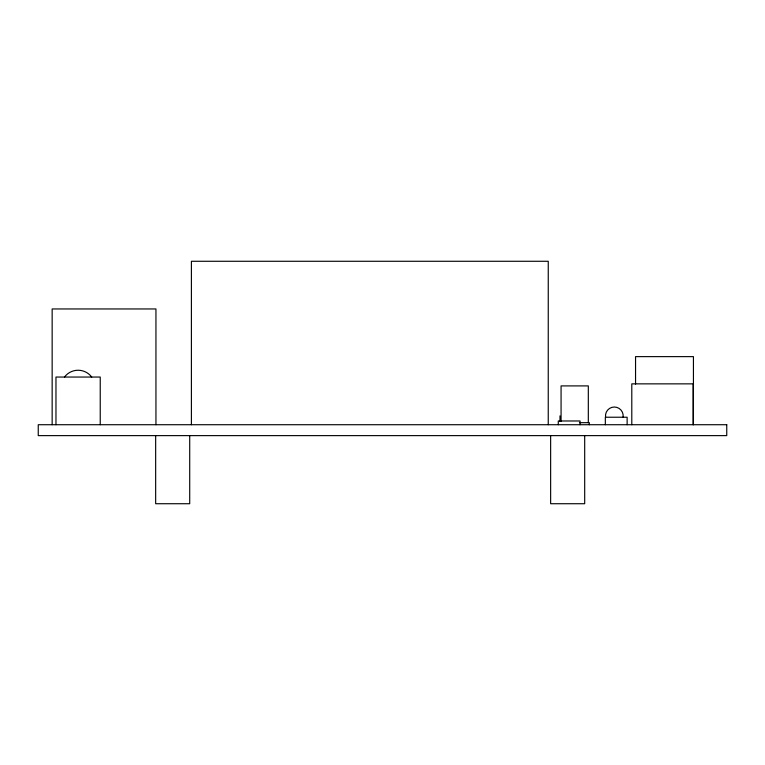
<?xml version="1.0" encoding="UTF-8"?>
<svg xmlns="http://www.w3.org/2000/svg" width="765" height="765" viewBox="0 0 765 765"><rect width="100%" height="100%" fill="white"/><g stroke="black" fill="none" stroke-linecap="round" stroke-linejoin="round"><path stroke-width="1.15" d="M579.449 422.682L589.337 422.682L589.337 424.718M693.434 424.718L693.434 356.624L635.552 356.624L635.552 384.097M693.09 424.718L693.09 383.858L631.794 383.858L631.794 424.718M627.128 424.718L627.128 417.231L605.335 417.231L605.335 424.718M588.314 422.682L588.314 385.904L561.07 385.904L561.07 421.496M584.69 435.62L584.69 503.724L550.637 503.724L550.637 435.62M580.071 424.718L580.071 420.98L558.278 420.98L558.278 424.718M559.98 415.873L559.98 421.4M548.247 424.718L548.256 261.276L191.403 261.276L191.403 424.718M189.71 435.62L189.71 503.724L155.658 503.724L155.658 435.62M155.945 424.718L155.945 308.955L52.154 308.955L52.154 424.718M100.234 424.718L100.234 377.049L55.969 377.049L55.969 424.718M64.47 377.069A17.021 17.021 0 0 1 91.733 377.069M605.564 417.126A8.855 8.855 0 0 1 614.333 407.018A8.855 8.855 0 0 1 623.093 417.126M726.75 424.718L38.25 424.718L38.25 435.62L726.75 435.62L726.75 424.718"/></g></svg>
